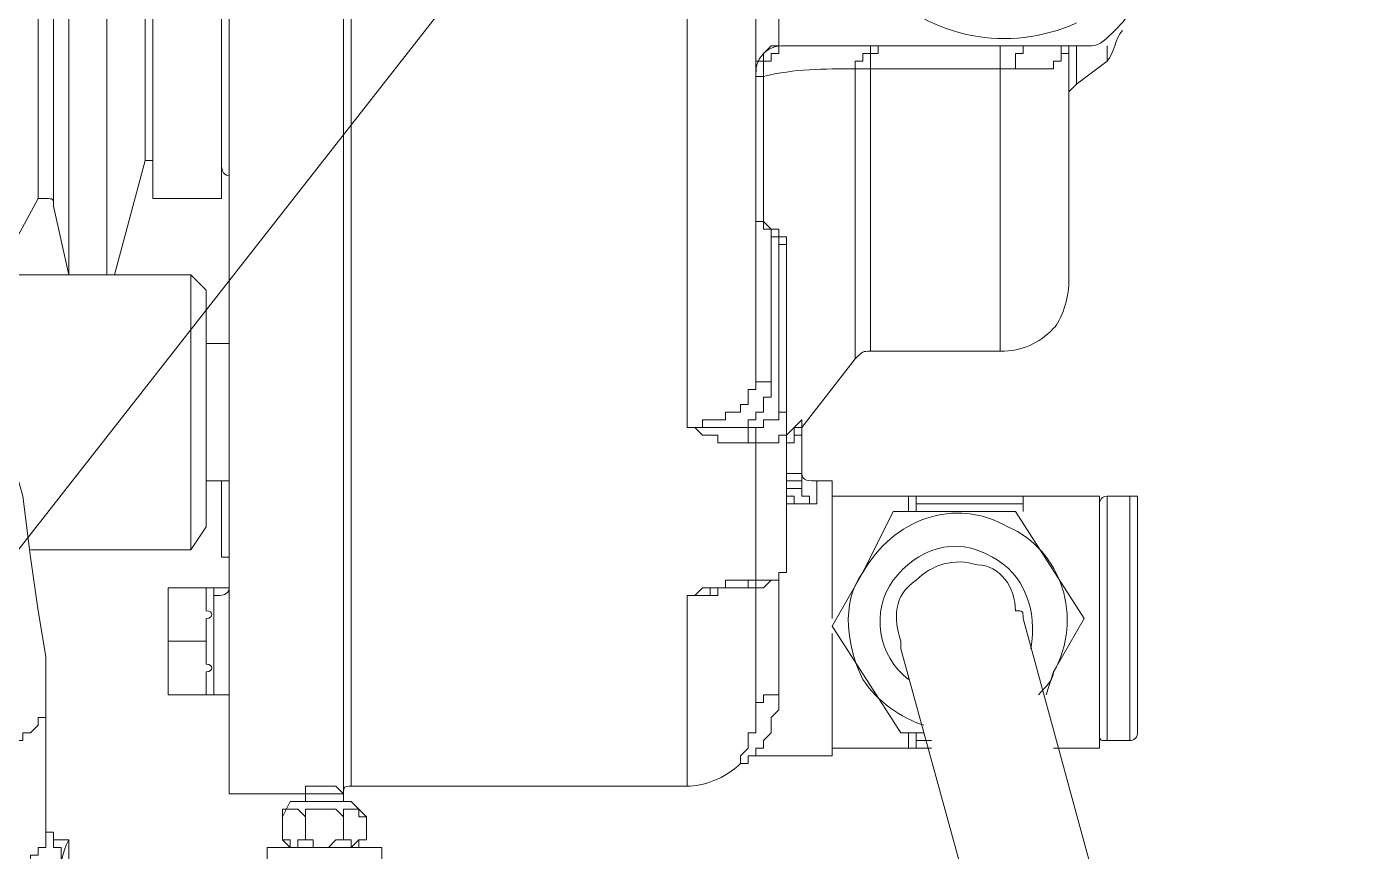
# Model space of a CAD drawing. Header units: millimetres. Extents: x 25083 to 52777, y 24772 to 45779.
# Drawn here: x 49154.5 to 49219.7, y 36607.4 to 36647.5 of the extents above; entities that cross this region are included whole.
import ezdxf

# ---------------------------------------------------------------- set-up
doc = ezdxf.new("R2010")
doc.units = ezdxf.units.MM
doc.layers.add('小车', color=7, linetype='Continuous')

# ---------------------------------------------------------------- blocks, each defined once
blk = doc.blocks.new('zw$D2F4')
at = {"color": 7, "lineweight": 5}
for points in [[(296.716, 786.167), (296.716, 747.546)], [(300.058, 786.167), (300.058, 750.145)], [(301.172, 766.114), (301.172, 783.567)], [(265.15, 776.512), (265.15, 758.686)], [(265.893, 758.315), (265.893, 776.512)], [(266.636, 776.512), (266.636, 754.973)], [(268.493, 754.973), (268.493, 776.512)], [(265.522, 734.177), (265.522, 736.405), (265.15, 738.633), (264.779, 741.233), (264.408, 744.203), (262.922, 749.402), (261.808, 752.373), (261.065, 754.973), (259.951, 757.201), (256.98, 764.628), (255.495, 767.599), (255.124, 769.084), (254.381, 770.199), (254.01, 771.313), (253.638, 772.055), (253.638, 773.169), (253.267, 773.912), (253.267, 775.026), (252.895, 775.398)], [(270.349, 760.543), (270.349, 774.284)], [(270.721, 758.686), (270.721, 774.284)], [(274.434, 729.72), (274.434, 774.284)], [(274.063, 772.055), (274.063, 758.686)], [(280.005, 729.72), (280.005, 771.684)], [(280.376, 730.092), (280.376, 771.313)], [(300.058, 764.628), (300.058, 765.371), (300.429, 765.371), (300.429, 765.742), (300.801, 766.114), (301.172, 766.114), (301.172, 766.485)], [(301.172, 766.114), (301.172, 765.742), (300.801, 765.742), (300.801, 765.371), (300.429, 765.371), (300.429, 765), (300.429, 764.628)], [(301.544, 766.114), (316.398, 766.114)], [(305.628, 766.114), (305.628, 765.742), (305.257, 765.742), (305.257, 765.371), (304.886, 765.371), (304.886, 765)], [(305.628, 766.114), (305.628, 765.742), (305.257, 765.742), (305.257, 765.371), (304.886, 765.371), (304.886, 765)], [(306, 766.114), (306, 765.742), (305.628, 765.742), (305.628, 765)], [(306, 766.114), (305.628, 766.114)], [(305.628, 766.114), (306, 766.114)], [(311.942, 766.114), (311.942, 751.259)], [(313.056, 766.114), (313.056, 765.742), (312.684, 765.742), (312.684, 765)], [(314.912, 765.371), (314.912, 765.742), (315.284, 765.742), (315.284, 766.114)], [(314.912, 766.114), (314.912, 765.371)], [(315.284, 766.114), (315.284, 754.601)], [(315.655, 764.257), (315.655, 766.114)], [(317.141, 766.114), (317.141, 765.371)], [(304.886, 765), (304.886, 750.888)], [(304.886, 765), (305.628, 765)], [(304.886, 765), (305.628, 765)], [(305.628, 765), (311.942, 765)], [(305.628, 751.259), (305.628, 765)], [(314.912, 765.371), (314.541, 765.371), (314.541, 765), (312.684, 765)], [(315.655, 764.257), (317.141, 765.371)], [(300.058, 764.628), (300.429, 764.628)], [(300.058, 764.628), (300.429, 764.628)], [(300.429, 757.572), (300.429, 764.628)], [(270.349, 760.543), (268.864, 754.973)], [(270.349, 760.543), (270.721, 760.543)], [(265.15, 758.686), (262.922, 754.601)], [(265.893, 758.315), (266.636, 754.973)], [(274.063, 758.686), (270.721, 758.686)], [(301.172, 757.201), (300.801, 757.201), (300.429, 757.572), (300.058, 757.572)], [(300.058, 757.572), (300.429, 757.572), (300.429, 757.201), (300.801, 757.201)], [(300.801, 749.774), (300.801, 757.201)], [(301.172, 757.201), (300.801, 757.201)], [(300.801, 757.201), (300.801, 756.83), (301.172, 756.83), (301.172, 756.458)], [(301.544, 756.087), (301.544, 756.83), (301.172, 756.83), (301.172, 757.201)], [(301.172, 756.458), (301.172, 748.288)], [(301.172, 756.458), (301.544, 756.458), (301.544, 756.087)], [(301.544, 756.087), (301.544, 741.233)], [(263.294, 754.973), (272.578, 754.973)], [(273.32, 754.23), (272.578, 754.973)], [(272.578, 754.973), (272.578, 741.604)], [(273.32, 754.23), (273.32, 742.718)], [(274.434, 751.631), (273.32, 751.631)], [(311.942, 751.259), (305.628, 751.259)], [(304.886, 750.888), (302.286, 747.546)], [(296.716, 747.546), (297.459, 747.546), (297.459, 747.917), (298.573, 747.917), (298.573, 748.288), (299.315, 748.288), (299.315, 748.66), (299.687, 748.66), (299.687, 749.402), (300.058, 749.402), (300.058, 750.145)], [(300.801, 749.774), (300.058, 749.774), (300.058, 750.145)], [(299.687, 747.546), (299.687, 747.917), (300.058, 747.917), (300.058, 748.288), (300.429, 748.288), (300.429, 749.031), (300.801, 749.031), (300.801, 749.774)], [(301.172, 748.288), (301.172, 747.917), (300.429, 747.917), (300.429, 747.546), (300.058, 747.546)], [(301.544, 747.917), (301.544, 747.174), (301.172, 747.174), (301.172, 746.803), (300.058, 746.803)], [(301.544, 747.917), (301.544, 748.288), (301.172, 748.288)], [(301.544, 747.174), (302.286, 747.917)], [(301.915, 746.803), (301.915, 747.546), (302.286, 747.546), (302.286, 747.917)], [(302.286, 747.917), (302.286, 747.546)], [(302.286, 747.917), (302.286, 747.546)], [(296.716, 747.546), (299.687, 747.546)], [(299.687, 746.803), (298.201, 746.803), (298.201, 747.174), (297.459, 747.174), (297.087, 747.546), (296.716, 747.546)], [(300.058, 747.546), (299.687, 747.546)], [(299.687, 746.803), (299.687, 747.546)], [(300.058, 747.546), (300.058, 733.805)], [(302.286, 747.546), (302.286, 747.174), (301.915, 747.174), (301.915, 746.803)], [(302.286, 744.946), (302.286, 747.546)], [(299.687, 746.803), (300.058, 746.803)], [(301.544, 746.803), (301.915, 746.803)], [(301.544, 745.318), (302.286, 745.318)], [(273.692, 744.946), (273.32, 744.946)], [(274.434, 744.946), (273.32, 744.946)], [(274.063, 744.946), (274.434, 744.946)], [(274.063, 741.604), (274.063, 744.946)], [(302.286, 744.946), (301.544, 744.946)], [(302.286, 744.946), (302.286, 744.575)], [(303.772, 744.946), (303.029, 744.946)], [(303.029, 743.832), (303.029, 744.946)], [(303.772, 744.946), (303.772, 738.262)], [(302.286, 744.575), (301.544, 744.575)], [(301.544, 744.203), (301.915, 744.203), (301.915, 743.832), (303.029, 743.832)], [(303.029, 743.832), (302.658, 743.832), (302.658, 744.203), (302.286, 744.203), (302.286, 744.575)], [(316.769, 744.203), (303.772, 744.203)], [(307.485, 744.203), (307.485, 743.461)], [(307.857, 743.832), (307.857, 744.203)], [(313.056, 743.461), (313.056, 744.203)], [(313.056, 743.832), (313.056, 744.203)], [(316.769, 731.949), (316.769, 744.203)], [(318.255, 744.203), (317.141, 744.203)], [(317.141, 732.32), (317.141, 744.203)], [(318.255, 744.203), (318.255, 732.32)], [(301.544, 743.832), (303.029, 743.832)], [(305.257, 740.49), (306.743, 743.461)], [(306.743, 743.461), (312.684, 743.461)], [(307.857, 743.832), (307.857, 743.461), (307.485, 743.461)], [(307.485, 743.461), (307.857, 743.461)], [(313.056, 743.832), (307.857, 743.832)], [(312.684, 743.461), (316.027, 738.262)], [(313.056, 743.832), (313.056, 743.461)], [(318.626, 743.832), (318.626, 732.691)], [(273.32, 742.718), (272.578, 741.604)], [(264.779, 741.604), (272.578, 741.604)], [(274.063, 741.604), (274.063, 741.233), (274.434, 741.233)], [(300.058, 739.747), (300.429, 739.747), (300.801, 740.118), (301.172, 740.118), (301.172, 740.49), (301.544, 740.49), (301.544, 741.233)], [(301.544, 741.233), (301.544, 740.49), (301.172, 740.49), (301.172, 740.118), (300.058, 740.118)], [(296.716, 739.376), (297.087, 739.376), (297.459, 739.747), (298.573, 739.747), (298.573, 740.118), (299.687, 740.118)], [(300.058, 740.118), (299.687, 740.118)], [(299.687, 739.747), (299.687, 740.118)], [(301.172, 734.548), (301.172, 740.118)], [(303.772, 737.89), (305.257, 740.49)], [(273.692, 739.747), (271.463, 739.747)], [(271.463, 734.548), (271.463, 739.747)], [(271.463, 738.262), (271.463, 739.747), (271.835, 739.747)], [(273.32, 739.747), (273.32, 738.633)], [(273.692, 739.747), (273.692, 739.376)], [(273.692, 739.747), (274.434, 739.747)], [(273.692, 734.548), (273.692, 739.747)], [(298.944, 739.747), (298.201, 739.747), (298.201, 739.376), (296.716, 739.376)], [(298.201, 739.747), (297.83, 739.747), (297.83, 739.376), (296.716, 739.376)], [(296.716, 739.376), (296.716, 730.092)], [(298.201, 739.747), (299.687, 739.747)], [(300.058, 739.747), (299.687, 739.747)], [(271.835, 737.148), (271.463, 737.148), (271.463, 738.262)], [(273.32, 738.262), (273.32, 736.034)], [(313.056, 738.262), (318.626, 717.837)], [(316.027, 738.262), (314.541, 735.662)], [(307.114, 732.691), (303.772, 737.89)], [(303.772, 737.519), (303.772, 731.577)], [(271.463, 735.662), (271.463, 737.148), (271.835, 737.148)], [(271.835, 737.148), (273.32, 737.148)], [(307.114, 736.776), (312.313, 717.837)], [(271.835, 734.548), (271.463, 734.548), (271.463, 735.662)], [(273.32, 735.662), (273.32, 734.548)], [(314.541, 735.662), (314.17, 734.548)], [(265.522, 734.177), (265.522, 733.434), (265.15, 733.434), (265.15, 733.063), (264.779, 732.691), (264.408, 732.691), (264.408, 732.32), (262.922, 732.32)], [(265.522, 734.177), (265.522, 727.864)], [(273.692, 734.548), (271.463, 734.548)], [(273.692, 734.548), (274.434, 734.548)], [(301.172, 734.548), (301.172, 733.805), (300.801, 733.434), (300.801, 732.691), (300.429, 732.32), (300.429, 731.949), (300.058, 731.949), (300.058, 731.577), (299.687, 731.577)], [(301.172, 734.548), (300.429, 734.548), (300.429, 734.177), (300.058, 734.177), (300.058, 733.805)], [(299.315, 731.206), (299.315, 731.577), (299.687, 731.949), (299.687, 732.32), (299.687, 732.691), (300.058, 732.691), (300.058, 733.805)], [(308.228, 732.691), (307.114, 732.691)], [(307.485, 732.691), (307.485, 731.949)], [(307.857, 732.32), (307.857, 732.691)], [(307.857, 732.32), (308.599, 732.32)], [(307.857, 732.32), (307.857, 731.949)], [(318.255, 732.32), (317.141, 732.32)], [(299.315, 731.206), (299.687, 731.206), (299.687, 731.577)], [(303.772, 731.577), (299.687, 731.577)], [(308.599, 731.949), (303.772, 731.949)], [(316.769, 731.949), (314.541, 731.949)], [(274.434, 729.72), (278.148, 729.72)], [(278.148, 730.092), (278.148, 729.72)], [(278.148, 730.092), (278.891, 730.092)], [(278.891, 730.092), (278.148, 730.092)], [(278.148, 729.72), (278.148, 729.349)], [(278.891, 729.72), (278.148, 729.72)], [(279.633, 730.092), (278.891, 730.092)], [(278.891, 730.092), (279.633, 730.092)], [(278.891, 729.72), (280.005, 729.72)], [(279.633, 730.092), (280.005, 729.72)], [(280.005, 729.72), (280.005, 729.349)], [(280.376, 730.092), (296.716, 730.092)], [(277.034, 728.606), (277.405, 729.349)], [(277.034, 728.606), (277.034, 728.978), (277.777, 728.978), (278.148, 728.606)], [(278.148, 729.349), (277.405, 729.349)], [(277.405, 729.349), (278.148, 729.349)], [(278.148, 729.349), (278.891, 729.349)], [(278.148, 728.606), (278.148, 728.978), (278.891, 728.978)], [(280.005, 729.349), (278.891, 729.349)], [(278.891, 728.978), (279.633, 728.978), (280.005, 728.606)], [(280.005, 729.349), (280.376, 729.349)], [(280.376, 729.349), (280.005, 729.349)], [(280.005, 728.606), (280.005, 728.978), (280.747, 728.978), (280.747, 728.606), (281.119, 728.606)], [(281.119, 728.606), (280.376, 729.349)], [(277.034, 727.492), (277.034, 728.606)], [(278.148, 727.492), (278.148, 728.606)], [(280.005, 727.492), (280.005, 728.606)], [(281.119, 727.492), (281.119, 728.606)], [(265.522, 727.864), (265.522, 727.121), (265.15, 727.121), (265.15, 726.75), (264.779, 726.75), (264.779, 726.378), (264.408, 726.378)], [(265.522, 727.864), (265.893, 727.864), (265.893, 727.492), (266.636, 727.492)], [(266.264, 726.007), (266.264, 727.121), (265.893, 727.121), (265.893, 727.492), (265.893, 727.864), (265.522, 727.864)], [(266.636, 724.15), (266.636, 727.492)], [(276.291, 726.378), (276.291, 727.121)], [(276.291, 727.121), (277.405, 727.121)], [(277.405, 727.121), (276.291, 727.121)], [(277.405, 727.121), (277.034, 727.492)], [(277.034, 727.492), (277.405, 727.492), (277.405, 727.121), (277.777, 727.121), (277.777, 727.492), (278.148, 727.492)], [(277.777, 727.121), (277.405, 727.121)], [(277.405, 727.121), (277.777, 727.121)], [(278.891, 727.121), (277.777, 727.121)], [(277.777, 727.121), (278.148, 727.121)], [(278.148, 727.492), (278.519, 727.492), (278.519, 727.121), (278.891, 727.121)], [(278.148, 727.121), (278.891, 727.121)], [(278.891, 727.121), (279.262, 727.121), (279.633, 727.492), (280.005, 727.492)], [(278.891, 727.121), (280.005, 727.121)], [(280.005, 727.121), (278.891, 727.121)], [(280.005, 727.492), (280.376, 727.492), (280.376, 727.121), (280.747, 727.121), (280.747, 727.492)], [(280.005, 727.121), (280.376, 727.121)], [(280.376, 727.121), (280.005, 727.121)], [(280.376, 727.121), (280.747, 727.492)], [(281.861, 727.121), (280.376, 727.121)], [(280.376, 727.121), (281.861, 727.121)], [(280.747, 727.492), (281.119, 727.492)], [(281.861, 726.378), (281.861, 727.121)]]:
    blk.add_lwpolyline(points, dxfattribs=at)
at = {"color": 7, "lineweight": 0}
for points in [[(278.148, 729.349), (278.891, 729.349)], [(278.891, 729.349), (280.005, 729.349)]]:
    blk.add_lwpolyline(points, dxfattribs=at)
at = {"color": 7, "lineweight": 5}
for points in [[(306, 769.084), (308.599, 766.485), (312.313, 765.742), (315.655, 767.228)], [(317.512, 766.856), (317.883, 767.228), (318.255, 767.599), (318.255, 767.97)], [(316.398, 766.114), (316.769, 766.114), (317.141, 766.485), (317.512, 766.856)], [(317.141, 765.371), (317.512, 765.742), (317.512, 766.485), (317.883, 766.856)], [(301.544, 766.114), (301.172, 766.114), (300.801, 766.114), (300.429, 765.742)], [(301.172, 766.114), (301.172, 766.114), (301.172, 766.114), (301.172, 766.114)], [(300.429, 765.742), (300.058, 765.371), (300.058, 765), (300.058, 764.628)], [(300.429, 764.628), (301.915, 765), (303.4, 765), (304.886, 765)], [(304.886, 765), (304.886, 765), (304.886, 765), (304.886, 765)], [(304.886, 765), (304.886, 765), (304.886, 765), (304.886, 765)], [(311.942, 765), (312.313, 765), (312.684, 765), (312.684, 765)], [(300.429, 764.628), (300.429, 764.628), (300.429, 764.628), (300.429, 764.628)], [(315.655, 764.257), (315.655, 764.257), (315.284, 763.885), (315.284, 763.885)], [(274.063, 760.543), (274.063, 760.172), (274.063, 759.801), (274.434, 759.801)], [(265.15, 758.686), (265.522, 758.686), (265.522, 758.686), (265.522, 758.686)], [(265.522, 758.686), (265.893, 758.686), (265.893, 758.686), (265.893, 758.315)], [(300.058, 757.572), (300.058, 757.572), (300.058, 757.572), (300.058, 757.572)], [(300.058, 757.572), (300.058, 757.572), (300.058, 757.572), (300.058, 757.572)], [(314.541, 752.373), (314.912, 752.745), (315.284, 753.859), (315.284, 754.601)], [(311.942, 751.259), (313.056, 751.259), (313.798, 751.631), (314.541, 752.373)], [(305.628, 751.259), (305.257, 751.259), (305.257, 751.259), (304.886, 750.888)], [(302.286, 747.546), (302.286, 747.546), (302.286, 747.546), (302.286, 747.174)], [(302.286, 745.318), (302.286, 744.946), (302.658, 744.946), (303.029, 744.946)], [(305.257, 740.49), (306.743, 743.089), (309.713, 744.203), (312.313, 742.718)], [(317.141, 744.203), (316.769, 744.203), (316.769, 743.832), (316.769, 743.832)], [(317.141, 744.203), (317.141, 744.203), (317.141, 744.203), (317.141, 744.203)], [(318.626, 744.203), (318.255, 744.203), (318.255, 744.203), (318.255, 744.203)], [(318.626, 743.832), (318.626, 743.832), (318.626, 744.203), (318.626, 744.203)], [(312.313, 742.718), (314.912, 741.604), (316.027, 738.262), (314.541, 735.662)], [(306.743, 740.118), (307.857, 741.604), (309.713, 742.347), (311.57, 741.233)], [(307.857, 740.118), (308.599, 740.861), (309.713, 741.233), (310.827, 740.861)], [(310.827, 740.861), (311.942, 740.861), (312.684, 739.747), (312.684, 738.633)], [(311.57, 741.233), (313.056, 740.49), (313.798, 738.633), (313.427, 736.776)], [(305.257, 740.49), (304.143, 739.004), (304.514, 736.776), (305.257, 735.291)], [(307.485, 735.291), (306, 736.405), (305.628, 738.633), (306.743, 740.118)], [(307.114, 737.148), (306.743, 738.262), (306.743, 739.376), (307.857, 740.118)], [(274.434, 739.747), (274.434, 739.376), (274.063, 739.376), (273.692, 739.376)], [(274.434, 739.747), (274.434, 739.747), (274.063, 739.747), (273.692, 739.747)], [(273.32, 738.262), (273.692, 738.262), (273.692, 738.633), (273.32, 738.633)], [(313.056, 738.262), (313.056, 738.633), (313.056, 738.633), (312.684, 738.633)], [(307.114, 737.148), (307.114, 736.776), (307.114, 736.776), (307.114, 736.776)], [(273.32, 735.662), (273.692, 735.662), (273.692, 736.034), (273.32, 736.034)], [(313.798, 734.548), (314.17, 734.919), (314.541, 735.291), (314.541, 735.662)], [(305.257, 735.291), (306, 734.177), (307.114, 733.434), (308.228, 733.063)], [(316.769, 732.691), (316.769, 732.32), (316.769, 732.32), (317.141, 732.32)], [(317.141, 732.32), (317.141, 732.32), (317.141, 732.32), (317.141, 732.32)], [(318.255, 732.32), (318.255, 732.32), (318.626, 732.32), (318.626, 732.691)], [(296.716, 730.092), (297.459, 730.092), (298.573, 730.463), (299.315, 731.206)], [(280.376, 730.092), (280.005, 730.092), (280.005, 730.092), (280.005, 729.72)], [(266.636, 727.492), (266.264, 726.75), (266.264, 726.378), (266.264, 726.007)]]:
    blk.add_open_spline(points, degree=3, dxfattribs=at)
blk = doc.blocks.new('A$C1A4175F5')
at = {"layer": '小车', "color": 3, "lineweight": 0}
blk.add_lwpolyline([(1018.256, 374.742), (683.55, 112.548)], dxfattribs=at)

msp = doc.modelspace()

# ---------------------------------------------------------------- block references
msp.add_blockref('zw$D2F4', (48889.923, 35880.503))
at = {"layer": '小车', "ltscale": 10, "xscale": -1, "rotation": 270}
msp.add_blockref('A$C1A4175F5', (48914.945, 35776.933), dxfattribs=at)

doc.saveas('drawing.dxf')
